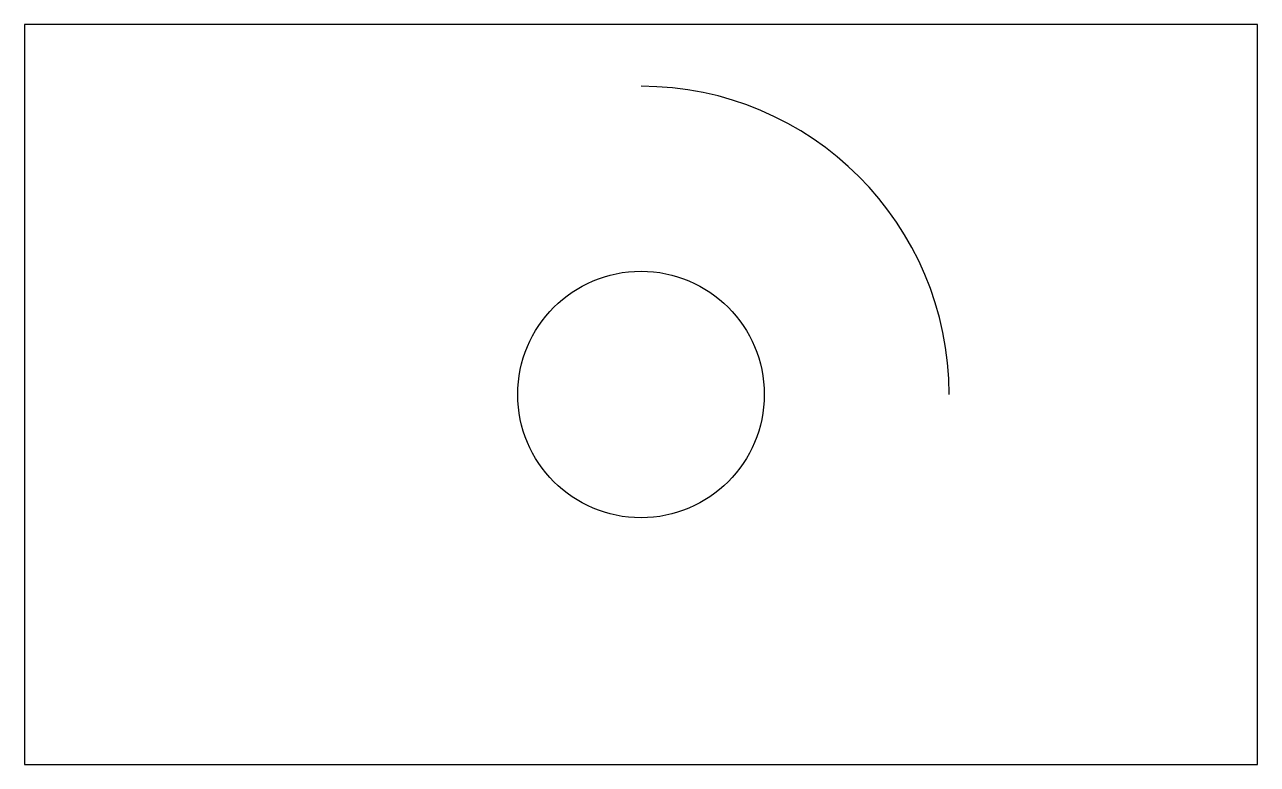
# Model space of a CAD drawing. Header units: millimetres. Extents: x 0 to 100, y 0 to 60.
import ezdxf

# ---------------------------------------------------------------- set-up
doc = ezdxf.new("R2010")
doc.units = ezdxf.units.MM
doc.layers.get('0').update_dxf_attribs({"linetype": 'CONTINUOUS'})
doc.layers.add('INNER', color=7, linetype='CONTINUOUS')
doc.layers.add('OUTER', color=7, linetype='CONTINUOUS')

msp = doc.modelspace()

# ---------------------------------------------------------------- linework, layer by layer
msp.add_arc((50, 30), 25, 0, 90)
at = {"layer": 'INNER'}
msp.add_circle((50, 30), 10, dxfattribs=at)
at = {"layer": 'OUTER'}
for p, q in [((100, 60), (0, 60)), ((0, 60), (0, 0)), ((100, 0), (100, 60)), ((0, 0), (100, 0))]:
    msp.add_line(p, q, dxfattribs=at)

doc.saveas('drawing.dxf')
